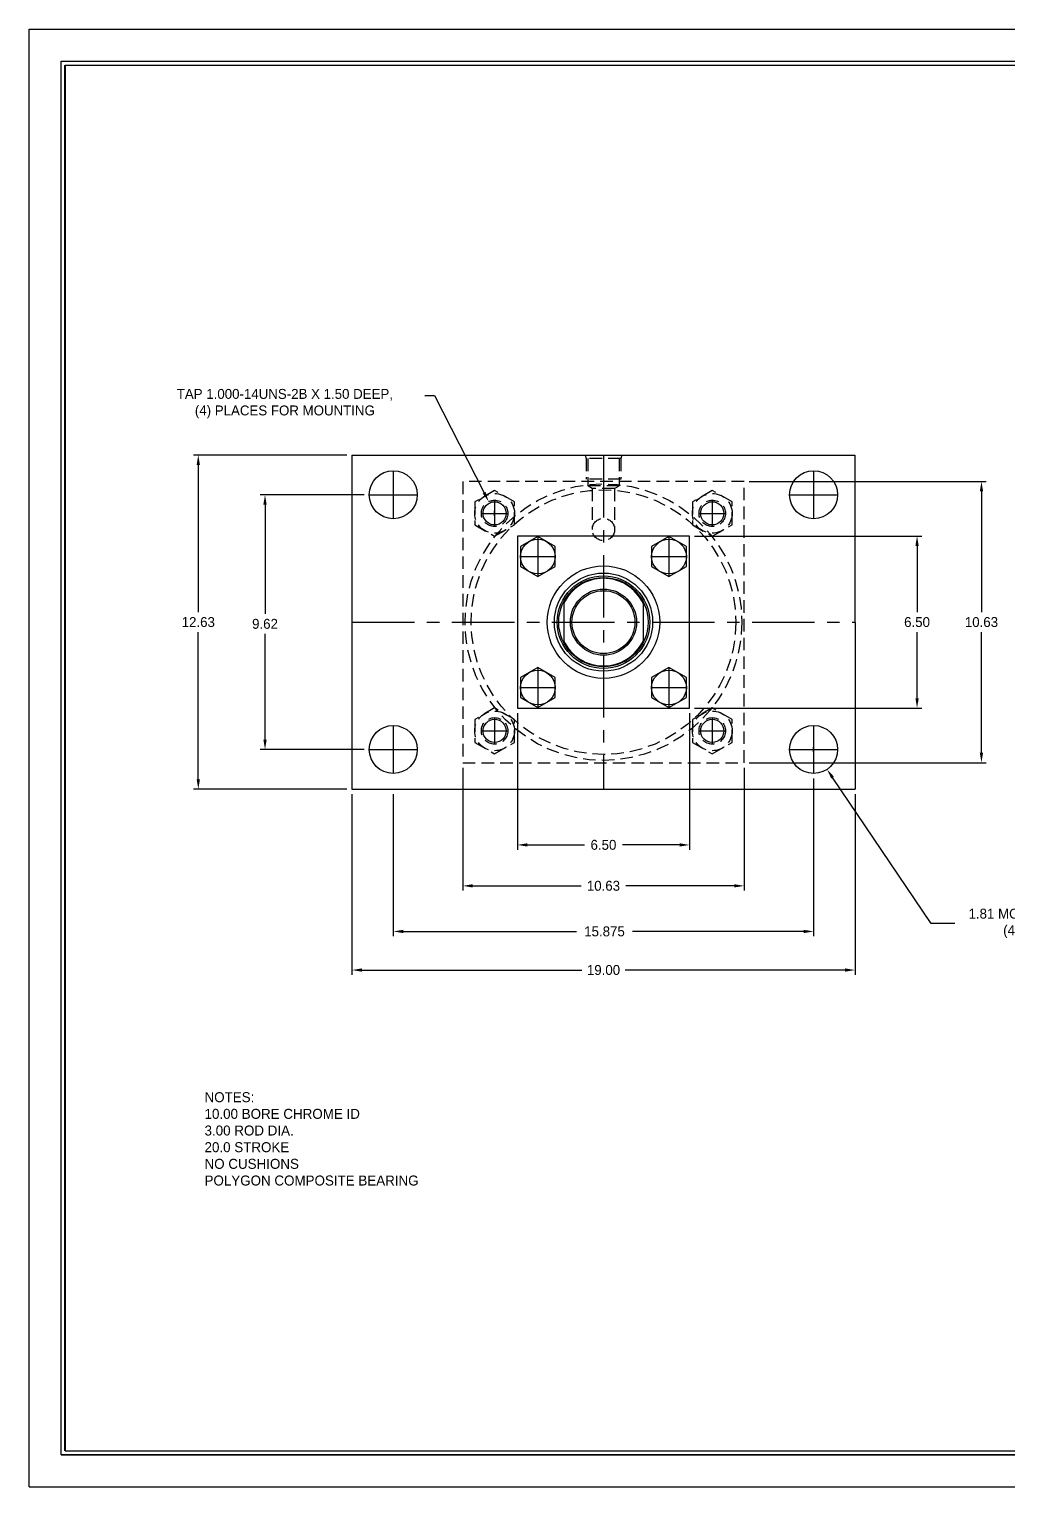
# Model space of a CAD drawing. Extents: x -40.6 to 53.9, y 2.4 to 57.5.
# Drawn here: x -40.6 to -3.7, y 2.4 to 57.5 of the extents above; entities that cross this region are included whole.
import ezdxf

# ---------------------------------------------------------------- set-up
doc = ezdxf.new("R2010")
doc.units = 0
doc.header["$LTSCALE"] = 1.888889
doc.header["$MEASUREMENT"] = 0
doc.linetypes.add('CENTER', pattern=[2, 1.25, -0.25, 0.25, -0.25])
doc.linetypes.add('DASHED2', pattern=[0.375, 0.25, -0.125])
doc.layers.get('DEFPOINTS').update_dxf_attribs({"linetype": 'CONTINUOUS'})
for name, color, linetype in [('BODY', 1, 'CONTINUOUS'), ('CENTER', 70, 'CENTER'), ('DIMENSION', 7, 'CONTINUOUS'), ('HIDDEN', 140, 'DASHED2'), ('TB', 7, 'CONTINUOUS')]:
    doc.layers.add(name, color=color, linetype=linetype)
doc.dimstyles.new('STANDARD_WS', dxfattribs={"dimscale": 1.888889, "dimtxt": 0.18, "dimasz": 0.18, "dimexe": 0.18, "dimexo": 0.0625, "dimgap": 0.09, "dimtad": 0, "dimtih": 1, "dimtoh": 1, "dimdec": 4, "dimzin": 0, "dimdsep": 46, "dimtxsty": 'Standard', "dimcen": 0.09, "dimadec": 0, "dimazin": 0, "dimtfac": 1, "dimtdec": 4, "dimtofl": 0, "dimtmove": 0, "dimatfit": 3, "dimfxl": 1, "dimtolj": 1, "dimtzin": 0, "dimarcsym": 0})

# ---------------------------------------------------------------- blocks, each defined once
blk = doc.blocks.new('*D73')
at = {"layer": 'DEFPOINTS', "color": 0}
for p in [(-11.006, 29.4), (-26.88, 28.806), (-11.006, 23.43)]:
    blk.add_point(p, dxfattribs=at)
at = {"layer": 'DIMENSION', "color": 0, "lineweight": -2}
for p, q in [((-11.006, 29.212), (-11.006, 23.25)), ((-26.88, 28.618), (-26.88, 23.25)), ((-26.505, 23.43), (-19.966, 23.43)), ((-11.381, 23.43), (-17.84, 23.43))]:
    blk.add_line(p, q, dxfattribs=at)
at = {"layer": 'DIMENSION', "color": 0}
for points in [[(-26.505, 23.492), (-26.505, 23.367), (-26.88, 23.43)], [(-11.381, 23.492), (-11.381, 23.367), (-11.006, 23.43)]]:
    blk.add_solid(points, dxfattribs=at)
at = {"layer": 'DIMENSION', "color": 0, "insert": (-18.903, 23.43), "char_height": 0.375, "attachment_point": 5}
blk.add_mtext('\\A1;15.875', dxfattribs=at)
blk = doc.blocks.new('*D76')
at = {"layer": 'DEFPOINTS', "color": 0}
for p in [(-27.787, 39.93), (-31.725, 30.306), (-27.787, 30.306)]:
    blk.add_point(p, dxfattribs=at)
at = {"layer": 'DIMENSION', "color": 0, "lineweight": -2}
for p, q in [((-27.975, 39.93), (-31.905, 39.93)), ((-31.725, 39.555), (-31.725, 35.427)), ((-31.725, 30.681), (-31.725, 34.676)), ((-27.975, 30.306), (-31.905, 30.306))]:
    blk.add_line(p, q, dxfattribs=at)
at = {"layer": 'DIMENSION', "color": 0}
for points in [[(-31.788, 39.555), (-31.663, 39.555), (-31.725, 39.93)], [(-31.788, 30.681), (-31.663, 30.681), (-31.725, 30.306)]]:
    blk.add_solid(points, dxfattribs=at)
at = {"layer": 'DIMENSION', "color": 0, "insert": (-31.725, 35.051), "char_height": 0.375, "attachment_point": 5}
blk.add_mtext('\\A1;9.62', dxfattribs=at)
blk = doc.blocks.new('*D79')
at = {"layer": 'DEFPOINTS', "color": 0}
for p in [(-11.514, 31.057), (-10.499, 29.554)]:
    blk.add_point(p, dxfattribs=at)
at = {"layer": 'DIMENSION', "color": 0, "lineweight": -2}
for p, q in [((-11.096, 30.306), (-10.916, 30.306)), ((-11.006, 30.216), (-11.006, 30.396)), ((-6.57, 23.733), (-10.29, 29.244)), ((-5.668, 23.733), (-6.57, 23.733))]:
    blk.add_line(p, q, dxfattribs=at)
at = {"layer": 'DIMENSION', "color": 0}
blk.add_solid([(-10.238, 29.278), (-10.341, 29.209), (-10.499, 29.554)], dxfattribs=at)
at = {"layer": 'DIMENSION', "color": 0, "insert": (-2.48, 23.733), "char_height": 0.375, "attachment_point": 5}
blk.add_mtext('\\A1;1.81 MOUNTING HOLE\\P(4) PLACES', dxfattribs=at)
blk = doc.blocks.new('*D108')
at = {"layer": 'DEFPOINTS', "color": 0}
for p in [(-23.28, 39.674), (-22.827, 38.782)]:
    blk.add_point(p, dxfattribs=at)
at = {"layer": 'DIMENSION', "color": 0, "lineweight": -2}
for p, q in [((-25.693, 43.685), (-25.318, 43.685)), ((-25.318, 43.685), (-23.45, 40.008)), ((-23.143, 39.228), (-22.963, 39.228)), ((-23.053, 39.138), (-23.053, 39.318))]:
    blk.add_line(p, q, dxfattribs=at)
at = {"layer": 'DIMENSION', "color": 0}
blk.add_solid([(-23.394, 40.037), (-23.506, 39.98), (-23.28, 39.674)], dxfattribs=at)
at = {"layer": 'DIMENSION', "color": 0, "insert": (-30.975, 43.685), "char_height": 0.375, "attachment_point": 5}
blk.add_mtext('\\A1;\\PTAP 1.000-14UNS-2B X 1.50 DEEP,\\P(4) PLACES FOR MOUNTING', dxfattribs=at)
blk = doc.blocks.new('*D249')
at = {"layer": 'DEFPOINTS', "color": 0}
for p in [(-24.256, 29.806), (-13.631, 29.806), (-24.256, 25.153)]:
    blk.add_point(p, dxfattribs=at)
at = {"layer": 'DIMENSION', "color": 0, "lineweight": -2}
for p, q in [((-24.256, 29.618), (-24.256, 24.973)), ((-13.631, 29.618), (-13.631, 24.973)), ((-23.881, 25.153), (-19.788, 25.153)), ((-14.006, 25.153), (-18.099, 25.153))]:
    blk.add_line(p, q, dxfattribs=at)
at = {"layer": 'DIMENSION', "color": 0}
for points in [[(-23.881, 25.216), (-23.881, 25.091), (-24.256, 25.153)], [(-14.006, 25.216), (-14.006, 25.091), (-13.631, 25.153)]]:
    blk.add_solid(points, dxfattribs=at)
at = {"layer": 'DIMENSION', "color": 0, "insert": (-18.943, 25.153), "char_height": 0.375, "attachment_point": 5}
blk.add_mtext('\\A1;10.63', dxfattribs=at)
blk = doc.blocks.new('*D250')
at = {"layer": 'DEFPOINTS', "color": 0}
for p in [(-13.631, 40.431), (-13.631, 29.806), (-4.667, 29.806)]:
    blk.add_point(p, dxfattribs=at)
at = {"layer": 'DIMENSION', "color": 0, "lineweight": -2}
for p, q in [((-13.443, 40.431), (-4.487, 40.431)), ((-4.667, 40.056), (-4.667, 35.494)), ((-4.667, 30.181), (-4.667, 34.743)), ((-13.443, 29.806), (-4.487, 29.806))]:
    blk.add_line(p, q, dxfattribs=at)
at = {"layer": 'DIMENSION', "color": 0}
for points in [[(-4.729, 40.056), (-4.604, 40.056), (-4.667, 40.431)], [(-4.729, 30.181), (-4.604, 30.181), (-4.667, 29.806)]]:
    blk.add_solid(points, dxfattribs=at)
at = {"layer": 'DIMENSION', "color": 0, "insert": (-4.667, 35.118), "char_height": 0.375, "attachment_point": 5}
blk.add_mtext('\\A1;10.63', dxfattribs=at)
blk = doc.blocks.new('*D252')
at = {"layer": 'DEFPOINTS', "color": 0}
for p in [(-28.444, 41.431), (-34.245, 28.806), (-28.441, 28.806)]:
    blk.add_point(p, dxfattribs=at)
at = {"layer": 'DIMENSION', "color": 0, "lineweight": -2}
for p, q in [((-28.632, 41.431), (-34.425, 41.431)), ((-34.245, 41.056), (-34.245, 35.494)), ((-34.245, 29.181), (-34.245, 34.743)), ((-28.629, 28.806), (-34.425, 28.806))]:
    blk.add_line(p, q, dxfattribs=at)
at = {"layer": 'DIMENSION', "color": 0}
for points in [[(-34.308, 41.056), (-34.183, 41.056), (-34.245, 41.431)], [(-34.308, 29.181), (-34.183, 29.181), (-34.245, 28.806)]]:
    blk.add_solid(points, dxfattribs=at)
at = {"layer": 'DIMENSION', "color": 0, "insert": (-34.245, 35.118), "char_height": 0.375, "attachment_point": 5}
blk.add_mtext('\\A1;12.63', dxfattribs=at)
blk = doc.blocks.new('*D267')
at = {"layer": 'DEFPOINTS', "color": 0}
for p in [(-28.441, 28.806), (-9.441, 28.806), (-28.441, 21.972)]:
    blk.add_point(p, dxfattribs=at)
at = {"layer": 'DIMENSION', "color": 0, "lineweight": -2}
for p, q in [((-28.441, 28.618), (-28.441, 21.792)), ((-9.441, 28.618), (-9.441, 21.792)), ((-28.066, 21.972), (-19.754, 21.972)), ((-9.816, 21.972), (-18.128, 21.972))]:
    blk.add_line(p, q, dxfattribs=at)
at = {"layer": 'DIMENSION', "color": 0}
for points in [[(-28.066, 22.034), (-28.066, 21.909), (-28.441, 21.972)], [(-9.816, 22.034), (-9.816, 21.909), (-9.441, 21.972)]]:
    blk.add_solid(points, dxfattribs=at)
at = {"layer": 'DIMENSION', "color": 0, "insert": (-18.941, 21.972), "char_height": 0.375, "attachment_point": 5}
blk.add_mtext('\\A1;19.00', dxfattribs=at)
blk = doc.blocks.new('*D268')
at = {"layer": 'DEFPOINTS', "color": 0}
for p in [(-15.693, 38.368), (-15.693, 31.868), (-7.099, 31.868)]:
    blk.add_point(p, dxfattribs=at)
at = {"layer": 'DIMENSION', "color": 0, "lineweight": -2}
for p, q in [((-15.505, 38.368), (-6.919, 38.368)), ((-7.099, 37.993), (-7.099, 35.494)), ((-7.099, 32.243), (-7.099, 34.743)), ((-15.505, 31.868), (-6.919, 31.868))]:
    blk.add_line(p, q, dxfattribs=at)
at = {"layer": 'DIMENSION', "color": 0}
for points in [[(-7.161, 37.993), (-7.036, 37.993), (-7.099, 38.368)], [(-7.161, 32.243), (-7.036, 32.243), (-7.099, 31.868)]]:
    blk.add_solid(points, dxfattribs=at)
at = {"layer": 'DIMENSION', "color": 0, "insert": (-7.099, 35.118), "char_height": 0.375, "attachment_point": 5}
blk.add_mtext('\\A1;6.50', dxfattribs=at)
blk = doc.blocks.new('*D269')
at = {"layer": 'DEFPOINTS', "color": 0}
for p in [(-22.193, 31.868), (-15.693, 31.868), (-22.193, 26.7)]:
    blk.add_point(p, dxfattribs=at)
at = {"layer": 'DIMENSION', "color": 0, "lineweight": -2}
for p, q in [((-22.193, 31.68), (-22.193, 26.52)), ((-15.693, 31.68), (-15.693, 26.52)), ((-21.818, 26.7), (-19.663, 26.7)), ((-16.068, 26.7), (-18.224, 26.7))]:
    blk.add_line(p, q, dxfattribs=at)
at = {"layer": 'DIMENSION', "color": 0}
for points in [[(-21.818, 26.762), (-21.818, 26.637), (-22.193, 26.7)], [(-16.068, 26.762), (-16.068, 26.637), (-15.693, 26.7)]]:
    blk.add_solid(points, dxfattribs=at)
at = {"layer": 'DIMENSION', "color": 0, "insert": (-18.943, 26.7), "char_height": 0.375, "attachment_point": 5}
blk.add_mtext('\\A1;6.50', dxfattribs=at)

msp = doc.modelspace()

# ---------------------------------------------------------------- linework, layer by layer
at = {"layer": 'BODY'}
for p, q in [((-28.444, 41.431), (-28.441, 28.806)), ((-28.444, 41.431), (-9.444, 41.431)), ((-9.444, 41.431), (-9.441, 28.806)), ((-15.693, 38.368), (-22.193, 38.368)), ((-22.193, 38.368), (-22.193, 31.868)), ((-15.693, 31.868), (-15.693, 38.368)), ((-20.443, 35.891), (-20.443, 34.345)), ((-17.443, 35.891), (-17.443, 34.345)), ((-22.193, 31.868), (-15.693, 31.868)), ((-28.441, 28.806), (-9.441, 28.806))]:
    msp.add_line(p, q, dxfattribs=at)
for points in [[(-22.074, 37.214), (-21.418, 36.836), (-20.762, 37.214), (-20.762, 37.972), (-21.418, 38.351), (-22.074, 37.972)], [(-17.124, 37.214), (-16.468, 36.836), (-15.812, 37.214), (-15.812, 37.972), (-16.468, 38.351), (-17.124, 37.972)], [(-22.074, 32.264), (-21.418, 31.886), (-20.762, 32.264), (-20.762, 33.022), (-21.418, 33.401), (-22.074, 33.022)], [(-17.124, 32.264), (-16.468, 31.886), (-15.812, 32.264), (-15.812, 33.022), (-16.468, 33.401), (-17.124, 33.022)]]:
    msp.add_lwpolyline(points, close=True, dxfattribs=at)
for centre, radius in [((-26.88, 39.931), 0.907), ((-11.006, 39.931), 0.907), ((-23.053, 39.228), 0.438), ((-14.833, 39.228), 0.438), ((-21.418, 37.593), 0.656), ((-16.468, 37.593), 0.656), ((-18.942, 35.118), 2.125), ((-18.942, 35.118), 1.855), ((-18.943, 35.118), 1.75), ((-18.943, 35.118), 1.688), ((-18.943, 35.118), 1.25), ((-18.943, 35.118), 1.188), ((-21.418, 32.643), 0.656), ((-16.468, 32.643), 0.656), ((-23.053, 31.008), 0.438), ((-14.833, 31.008), 0.438), ((-26.88, 30.306), 0.907), ((-11.006, 30.306), 0.907)]:
    msp.add_circle(centre, radius, dxfattribs=at)
for start, end in [(25.0691, 154.9309), (205.0691, 334.9309)]:
    msp.add_arc((-18.943, 35.118), 1.656, start, end, dxfattribs=at)
at = {"layer": 'CENTER'}
for p, q in [((-18.943, 41.43), (-18.943, 28.806)), ((-26.88, 40.837), (-26.88, 39.024)), ((-11.006, 40.837), (-11.006, 39.024)), ((-27.787, 39.931), (-25.974, 39.931)), ((-23.053, 39.728), (-23.053, 38.728)), ((-14.833, 39.728), (-14.833, 38.728)), ((-11.913, 39.931), (-10.1, 39.931)), ((-23.553, 39.228), (-22.553, 39.228)), ((-15.333, 39.228), (-14.333, 39.228)), ((-21.418, 38.351), (-21.418, 36.836)), ((-16.468, 38.351), (-16.468, 36.836)), ((-22.074, 37.593), (-20.762, 37.593)), ((-17.124, 37.593), (-15.812, 37.593)), ((-28.442, 35.118), (-9.442, 35.118)), ((-21.418, 33.401), (-21.418, 31.886)), ((-16.468, 33.401), (-16.468, 31.886)), ((-22.074, 32.643), (-20.762, 32.643)), ((-17.124, 32.643), (-15.812, 32.643)), ((-23.053, 31.508), (-23.053, 30.508)), ((-14.833, 31.508), (-14.833, 30.508)), ((-26.88, 31.212), (-26.88, 29.399)), ((-23.553, 31.008), (-22.553, 31.008)), ((-15.333, 31.008), (-14.333, 31.008)), ((-11.006, 31.212), (-11.006, 29.399)), ((-27.787, 30.306), (-25.974, 30.306)), ((-11.913, 30.306), (-10.1, 30.306))]:
    msp.add_line(p, q, dxfattribs=at)
at = {"layer": 'HIDDEN'}
for p, q in [((-19.634, 41.43), (-19.599, 41.3)), ((-18.253, 41.43), (-18.287, 41.3)), ((-18.287, 41.3), (-19.599, 41.3)), ((-19.599, 41.3), (-19.599, 40.524)), ((-19.537, 41.3), (-19.537, 40.263)), ((-18.349, 41.3), (-18.349, 40.263)), ((-18.287, 41.3), (-18.287, 40.524)), ((-13.631, 40.431), (-24.256, 40.431)), ((-24.256, 40.431), (-24.256, 29.806)), ((-18.287, 40.524), (-19.599, 40.524)), ((-19.365, 40.164), (-19.537, 40.263)), ((-18.349, 40.263), (-19.537, 40.263)), ((-18.521, 40.164), (-18.349, 40.263)), ((-13.631, 29.806), (-13.631, 40.431)), ((-19.365, 40.164), (-19.365, 38.618)), ((-18.521, 40.164), (-19.365, 40.164)), ((-18.521, 40.164), (-18.521, 38.618)), ((-24.256, 29.806), (-13.631, 29.806))]:
    msp.add_line(p, q, dxfattribs=at)
for points in [[(-23.803, 38.795), (-23.053, 38.362), (-22.303, 38.795), (-22.303, 39.661), (-23.053, 40.094), (-23.803, 39.661)], [(-15.583, 38.795), (-14.833, 38.362), (-14.083, 38.795), (-14.083, 39.661), (-14.833, 40.094), (-15.583, 39.661)], [(-23.803, 30.575), (-23.053, 30.142), (-22.303, 30.575), (-22.303, 31.441), (-23.053, 31.874), (-23.803, 31.441)], [(-15.583, 30.575), (-14.833, 30.142), (-14.083, 30.575), (-14.083, 31.441), (-14.833, 31.874), (-15.583, 31.441)]]:
    msp.add_lwpolyline(points, close=True, dxfattribs=at)
for centre, radius in [((-18.943, 35.118), 5.225), ((-18.942, 35.118), 5), ((-23.053, 39.228), 0.75), ((-23.053, 39.228), 0.5), ((-14.833, 39.228), 0.75), ((-14.833, 39.228), 0.5), ((-18.943, 38.618), 0.422), ((-23.053, 31.008), 0.75), ((-23.053, 31.008), 0.5), ((-14.833, 31.008), 0.75), ((-14.833, 31.008), 0.5)]:
    msp.add_circle(centre, radius, dxfattribs=at)
at = {"layer": 'TB'}
for p, q in [((-40.633, 57.523), (43.564, 57.523)), ((-40.633, 2.444), (-40.633, 57.523)), ((-39.418, 56.308), (42.349, 56.308)), ((-39.418, 3.659), (-39.418, 56.308)), ((-39.267, 56.158), (42.198, 56.158)), ((42.349, 3.659), (-39.418, 3.659)), ((-39.418, 3.659), (42.349, 3.659)), ((-39.267, 3.81), (42.349, 3.81)), ((-40.633, 2.444), (43.564, 2.444))]:
    msp.add_line(p, q, dxfattribs=at)
at = {"layer": 'TB', "lineweight": 40}
msp.add_line((-39.267, 3.81), (-39.267, 56.158), dxfattribs=at)

# ---------------------------------------------------------------- texts
at = {"layer": 'DIMENSION', "insert": (-34.009, 17.357), "char_height": 0.37778, "width": 22.70539, "attachment_point": 1}
msp.add_mtext('NOTES:\\P10.00 BORE CHROME ID\\P3.00 ROD DIA.\\P20.0 STROKE \\PNO CUSHIONS\\PPOLYGON COMPOSITE BEARING', dxfattribs=at)
at = {"layer": 'DIMENSION', "lineweight": 0, "insert": (-6.182, 12.521), "char_height": 0.18, "attachment_point": 6}
msp.add_mtext('\\A1;', dxfattribs=at)

# ---------------------------------------------------------------- dimensions: what is measured, and where the dimension line sits
at = {"layer": 'DIMENSION'}
for p1, p2, text, picture, middle in [((-22.827, 38.782), (-23.28, 39.674), '\\PTAP 1.000-14UNS-2B X 1.50 DEEP,\\P(4) PLACES FOR MOUNTING', '*D108', (-30.975, 43.685)), ((-11.514, 31.057), (-10.499, 29.554), '1.81 MOUNTING HOLE\\P(4) PLACES', '*D79', (-2.48, 23.733))]:
    dim = msp.add_diameter_dim_2p(p1=p1, p2=p2, text=text, dimstyle='STANDARD_WS', override={"dimscale": 1, "dimtxt": 0.375, "dimasz": 0.375, "dimexo": 0.188, "dimgap": 0.188, "dimdec": 2, "dimadec": 1, "dimtdec": 2}, dxfattribs=at)
    dim.commit()
    dim.dimension.update_dxf_attribs({"geometry": picture, "text_midpoint": middle, "dimtype": 163})
for base, p1, p2, picture, middle in [((-34.245242543, 28.805716275), (-28.443865264, 41.430716275), (-28.440649104, 28.805716275), '*D252', (-34.245242543, 35.118216275)), ((-4.66691677, 29.805716275), (-13.630966916, 40.430716275), (-13.630966916, 29.805716275), '*D250', (-4.66691677, 35.118216275)), ((-31.725, 30.306), (-27.787, 39.93), (-27.787, 30.306), '*D76', (-31.725, 35.051))]:
    dim = msp.add_linear_dim(base=base, p1=p1, p2=p2, angle=90, dimstyle='STANDARD_WS', override={"dimscale": 1, "dimtxt": 0.375, "dimasz": 0.375, "dimexo": 0.188, "dimgap": 0.188, "dimdec": 2, "dimadec": 1, "dimtdec": 2}, dxfattribs=at)
    dim.commit()
    dim.dimension.update_dxf_attribs({"geometry": picture, "text_midpoint": middle, "dimtype": 160})
dim = msp.add_linear_dim(base=(-7.099, 31.868), p1=(-15.693, 38.368), p2=(-15.693, 31.868), angle=90, dimstyle='STANDARD_WS', override={"dimscale": 1, "dimtxt": 0.375, "dimasz": 0.375, "dimexo": 0.188, "dimgap": 0.188, "dimdec": 2, "dimadec": 1, "dimtdec": 2}, dxfattribs=at)
dim.commit()
dim.dimension.update_dxf_attribs({"geometry": '*D268', "text_midpoint": (-7.099, 35.118)})
for base, p1, p2, picture, middle in [((-22.193, 26.7), (-15.693, 31.868), (-22.193, 31.868), '*D269', (-18.943, 26.7)), ((-28.441, 21.972), (-9.441, 28.806), (-28.441, 28.806), '*D267', (-18.941, 21.972))]:
    dim = msp.add_linear_dim(base=base, p1=p1, p2=p2, dimstyle='STANDARD_WS', override={"dimscale": 1, "dimtxt": 0.375, "dimasz": 0.375, "dimexo": 0.188, "dimgap": 0.188, "dimdec": 2, "dimadec": 1, "dimtdec": 2}, dxfattribs=at)
    dim.commit()
    dim.dimension.update_dxf_attribs({"geometry": picture, "text_midpoint": middle})
dim = msp.add_linear_dim(base=(-24.255966916, 25.153239347), p1=(-13.630966916, 29.805716275), p2=(-24.255966916, 29.805716275), dimstyle='STANDARD_WS', override={"dimscale": 1, "dimtxt": 0.375, "dimasz": 0.375, "dimexo": 0.188, "dimgap": 0.188, "dimdec": 2, "dimadec": 1, "dimtdec": 2}, dxfattribs=at)
dim.commit()
dim.dimension.update_dxf_attribs({"geometry": '*D249', "text_midpoint": (-18.943466916, 25.153239347), "dimtype": 160})
dim = msp.add_linear_dim(base=(-11.006, 23.43), p1=(-26.88, 28.806), p2=(-11.006, 29.4), text='15.875', dimstyle='STANDARD_WS', override={"dimscale": 1, "dimtxt": 0.375, "dimasz": 0.375, "dimexo": 0.188, "dimgap": 0.188, "dimdec": 2, "dimadec": 1, "dimtdec": 2}, dxfattribs=at)
dim.commit()
dim.dimension.update_dxf_attribs({"geometry": '*D73', "text_midpoint": (-18.903, 23.43), "dimtype": 160})

doc.saveas('drawing.dxf')
